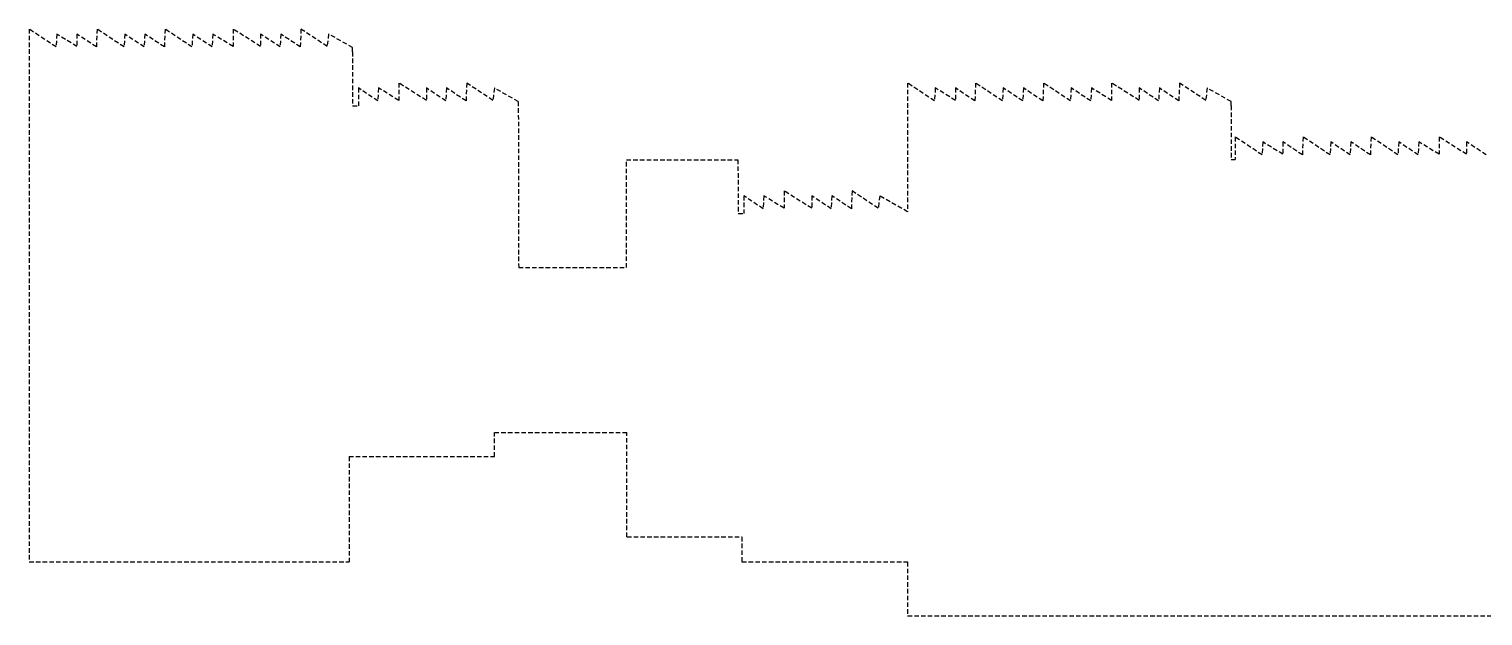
# Model space of a CAD drawing. Header units: millimetres. Extents: x 2090 to 2270, y 1357 to 1514.
# Drawn here: x 2095.8 to 2176.6, y 1449.7 to 1482.3 of the extents above; entities that cross this region are included whole.
import ezdxf

# ---------------------------------------------------------------- set-up
doc = ezdxf.new("R2010")
doc.units = ezdxf.units.MM
doc.linetypes.add('HIDDEN', pattern=[0.375, 0.25, -0.125])
doc.layers.add('PROJ', color=1, linetype='HIDDEN')

msp = doc.modelspace()

# ---------------------------------------------------------------- linework, layer by layer
at = {"layer": 'PROJ'}
for p, q in [((2095.75811, 1482.29698), (2095.76387, 1452.65586)), ((2097.25791, 1481.3017), (2095.75811, 1482.29698)), ((2097.29661, 1482.02051), (2097.25791, 1481.3017)), ((2098.41851, 1481.33086), (2097.29661, 1482.02051)), ((2098.41851, 1482.02051), (2098.41851, 1481.33086)), ((2099.5017, 1481.3017), (2098.41851, 1482.02051)), ((2099.54041, 1482.29698), (2099.5017, 1481.3017)), ((2101.04021, 1481.3017), (2099.54041, 1482.29698)), ((2101.07891, 1482.02051), (2101.04021, 1481.3017)), ((2102.1621, 1481.3017), (2101.07891, 1482.02051)), ((2102.20081, 1482.02051), (2102.1621, 1481.3017)), ((2103.284, 1481.3017), (2102.20081, 1482.02051)), ((2103.32241, 1482.29698), (2103.284, 1481.3017)), ((2104.82221, 1481.3017), (2103.32241, 1482.29698)), ((2104.86091, 1482.02051), (2104.82221, 1481.3017)), ((2105.9441, 1481.3017), (2104.86091, 1482.02051)), ((2105.98281, 1482.02051), (2105.9441, 1481.3017)), ((2107.10441, 1481.33086), (2105.98281, 1482.02051)), ((2107.10441, 1482.29698), (2107.10441, 1481.33086)), ((2108.64291, 1481.33086), (2107.10441, 1482.29698)), ((2108.64291, 1482.02051), (2108.64291, 1481.33086)), ((2109.7261, 1481.3017), (2108.64291, 1482.02051)), ((2109.76481, 1482.02051), (2109.7261, 1481.3017)), ((2110.848, 1481.3017), (2109.76481, 1482.02051)), ((2110.88641, 1482.29698), (2110.848, 1481.3017)), ((2112.34226, 1481.33086), (2110.88641, 1482.29698)), ((2112.42491, 1482.02051), (2112.34226, 1481.33086)), ((2113.75824, 1481.26528), (2112.42491, 1482.02051)), ((2113.75835, 1481.03086), (2113.75824, 1481.26528)), ((2113.75835, 1481.03086), (2113.75835, 1478.03086)), ((2115.1641, 1478.3017), (2114.08091, 1479.02051)), ((2114.08091, 1479.02051), (2114.08091, 1478.03086)), ((2115.20281, 1479.02051), (2115.1641, 1478.3017)), ((2116.32441, 1478.33086), (2115.20281, 1479.02051)), ((2116.32441, 1479.29698), (2116.32441, 1478.33086)), ((2117.86291, 1478.33086), (2116.32441, 1479.29698)), ((2117.86291, 1479.02051), (2117.86291, 1478.33086)), ((2118.9461, 1478.3017), (2117.86291, 1479.02051)), ((2118.98481, 1479.02051), (2118.9461, 1478.3017)), ((2120.068, 1478.3017), (2118.98481, 1479.02051)), ((2120.10641, 1479.29698), (2120.068, 1478.3017)), ((2121.56226, 1478.33086), (2120.10641, 1479.29698)), ((2121.64491, 1479.02051), (2121.56226, 1478.33086)), ((2122.97783, 1478.26551), (2121.64491, 1479.02051)), ((2144.63835, 1479.29698), (2144.63974, 1472.13981)), ((2146.13816, 1478.3017), (2144.63835, 1479.29698)), ((2146.17686, 1479.02051), (2146.13816, 1478.3017)), ((2147.29876, 1478.33086), (2146.17686, 1479.02051)), ((2147.29876, 1479.02051), (2147.29876, 1478.33086)), ((2148.38195, 1478.3017), (2147.29876, 1479.02051)), ((2148.42065, 1479.29698), (2148.38195, 1478.3017)), ((2149.92045, 1478.3017), (2148.42065, 1479.29698)), ((2149.95916, 1479.02051), (2149.92045, 1478.3017)), ((2151.04235, 1478.3017), (2149.95916, 1479.02051)), ((2151.08106, 1479.02051), (2151.04235, 1478.3017)), ((2152.16425, 1478.3017), (2151.08106, 1479.02051)), ((2152.20265, 1479.29698), (2152.16425, 1478.3017)), ((2153.70245, 1478.3017), (2152.20265, 1479.29698)), ((2153.74116, 1479.02051), (2153.70245, 1478.3017)), ((2154.82435, 1478.3017), (2153.74116, 1479.02051)), ((2154.86306, 1479.02051), (2154.82435, 1478.3017)), ((2155.98465, 1478.33086), (2154.86306, 1479.02051)), ((2155.98465, 1479.29698), (2155.98465, 1478.33086)), ((2157.52316, 1478.33086), (2155.98465, 1479.29698)), ((2157.52316, 1479.02051), (2157.52316, 1478.33086)), ((2158.60635, 1478.3017), (2157.52316, 1479.02051)), ((2158.64506, 1479.02051), (2158.60635, 1478.3017)), ((2159.72825, 1478.3017), (2158.64506, 1479.02051)), ((2159.76665, 1479.29698), (2159.72825, 1478.3017)), ((2161.22251, 1478.33086), (2159.76665, 1479.29698)), ((2161.30516, 1479.02051), (2161.22251, 1478.33086)), ((2162.63848, 1478.26528), (2161.30516, 1479.02051)), ((2113.75835, 1478.03086), (2114.08091, 1478.03086)), ((2122.97783, 1478.26551), (2122.99835, 1469.03086)), ((2162.6386, 1478.03086), (2162.63848, 1478.26528)), ((2162.6386, 1478.03086), (2162.6386, 1475.03586)), ((2162.85835, 1476.29698), (2162.8586, 1475.03586)), ((2164.35816, 1475.3017), (2162.85835, 1476.29698)), ((2166.64065, 1476.29698), (2166.60195, 1475.3017)), ((2168.14045, 1475.3017), (2166.64065, 1476.29698)), ((2170.42265, 1476.29698), (2170.38425, 1475.3017)), ((2171.92245, 1475.3017), (2170.42265, 1476.29698)), ((2174.20465, 1476.29698), (2174.20465, 1475.33086)), ((2175.74316, 1475.33086), (2174.20465, 1476.29698)), ((2164.39686, 1476.02051), (2164.35816, 1475.3017)), ((2165.51876, 1475.33086), (2164.39686, 1476.02051)), ((2165.51876, 1476.02051), (2165.51876, 1475.33086)), ((2166.60195, 1475.3017), (2165.51876, 1476.02051)), ((2168.17916, 1476.02051), (2168.14045, 1475.3017)), ((2169.26235, 1475.3017), (2168.17916, 1476.02051)), ((2169.30106, 1476.02051), (2169.26235, 1475.3017)), ((2170.38425, 1475.3017), (2169.30106, 1476.02051)), ((2171.96116, 1476.02051), (2171.92245, 1475.3017)), ((2173.04435, 1475.3017), (2171.96116, 1476.02051)), ((2173.08306, 1476.02051), (2173.04435, 1475.3017)), ((2174.20465, 1475.33086), (2173.08306, 1476.02051)), ((2175.74316, 1476.02051), (2175.74316, 1475.33086)), ((2176.82635, 1475.3017), (2175.74316, 1476.02051)), ((2128.99835, 1469.03086), (2128.99835, 1475.03086)), ((2128.99835, 1475.03086), (2135.19692, 1475.03086)), ((2135.19692, 1475.03086), (2135.21835, 1472.03086)), ((2162.6386, 1475.03586), (2162.8586, 1475.03586)), ((2136.6041, 1472.3017), (2135.52091, 1473.02051)), ((2135.52091, 1473.02051), (2135.52091, 1472.03086)), ((2136.64281, 1473.02051), (2136.6041, 1472.3017)), ((2137.76441, 1472.33086), (2136.64281, 1473.02051)), ((2137.76441, 1473.29698), (2137.76441, 1472.33086)), ((2139.30291, 1472.33086), (2137.76441, 1473.29698)), ((2139.30291, 1473.02051), (2139.30291, 1472.33086)), ((2140.3861, 1472.3017), (2139.30291, 1473.02051)), ((2140.42481, 1473.02051), (2140.3861, 1472.3017)), ((2141.508, 1472.3017), (2140.42481, 1473.02051)), ((2141.54641, 1473.29698), (2141.508, 1472.3017)), ((2143.00226, 1472.33086), (2141.54641, 1473.29698)), ((2143.08491, 1473.02051), (2143.00226, 1472.33086)), ((2144.63974, 1472.13981), (2143.08491, 1473.02051)), ((2135.21835, 1472.03086), (2135.52091, 1472.03086)), ((2122.99835, 1469.03086), (2128.99835, 1469.03086)), ((2121.65335, 1459.85586), (2129.02335, 1459.85586)), ((2121.65335, 1458.51586), (2121.65335, 1459.85586)), ((2129.02335, 1454.05086), (2129.02335, 1459.85586)), ((2113.55835, 1458.51586), (2121.65335, 1458.51586)), ((2113.55835, 1458.51586), (2113.55835, 1452.65586)), ((2129.02335, 1454.05086), (2135.41835, 1454.05086)), ((2135.41835, 1454.05086), (2135.41835, 1452.65586)), ((2095.76387, 1452.65586), (2113.55835, 1452.65586)), ((2135.41835, 1452.65586), (2144.63811, 1452.65586)), ((2144.63811, 1452.65586), (2144.63811, 1449.65586)), ((2144.63811, 1449.65586), (2199.0786, 1449.65586))]:
    msp.add_line(p, q, dxfattribs=at)

doc.saveas('drawing.dxf')
